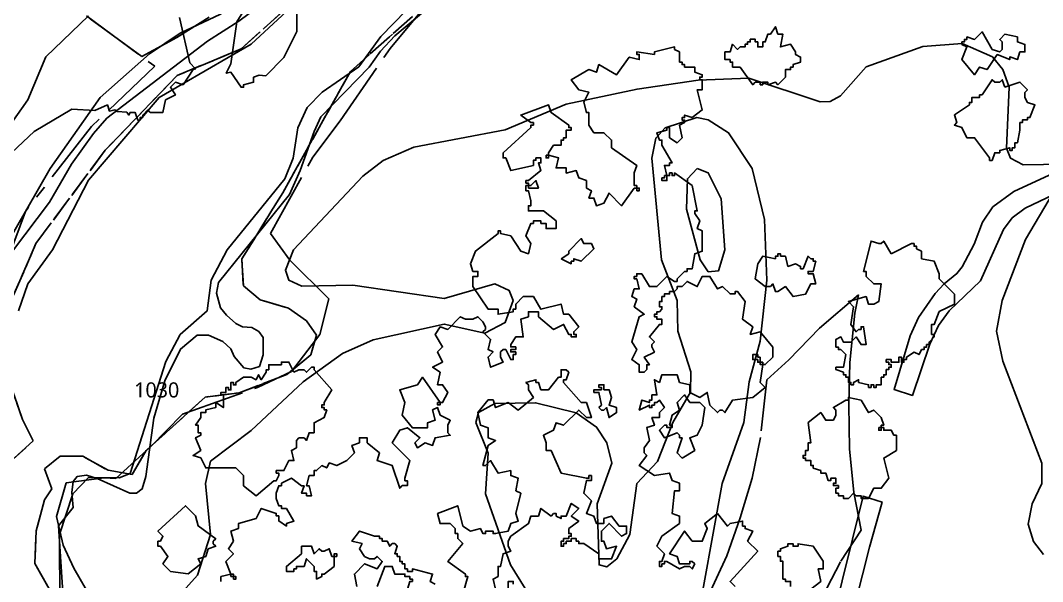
# Model space of a CAD drawing. Header units: metres. Extents: x -400 to 800, y -650 to 500.
# Drawn here: x 329.3 to 430.7, y -210.5 to -154.9 of the extents above; entities that cross this region are included whole.
import ezdxf
from ezdxf.enums import TextEntityAlignment as Align

# ---------------------------------------------------------------- set-up
doc = ezdxf.new("R2010")
doc.units = ezdxf.units.M
doc.header["$LTSCALE"] = 2
for name, pattern in [('DASHDOT', [3.556, 2.54, -0.508, 0, -0.508]), ('DASHED', [1.524, 1.27, -0.254]), ('PHANTOM', [6.35, 3.175, -0.635, 0.635, -0.635, 0.635, -0.635])]:
    doc.linetypes.add(name, pattern=pattern)
for name, color, linetype in [('SITE-FLOOD-LIMIT', 5, 'DASHED'), ('SITE-PATH', 84, 'CONTINUOUS'), ('SITE-PROPERTY', 7, 'PHANTOM'), ('SITE-SETBACK-WATER', 1, 'DASHDOT'), ('SITE-TREE-CANOPY', 94, 'CONTINUOUS'), ('SITE-WATER-EDGE', 5, 'CONTINUOUS'), ('TEXT-CONTOUR', 8, 'CONTINUOUS'), ('TOPO-CONTOUR-MAJOR', 8, 'CONTINUOUS'), ('TOPO-CONTOUR-MINOR', 9, 'CONTINUOUS')]:
    doc.layers.add(name, color=color, linetype=linetype)
doc.styles.add('OpenSans', font='OpenSans-Regular.ttf')

msp = doc.modelspace()

# ---------------------------------------------------------------- linework, layer by layer
at = {"layer": 'SITE-FLOOD-LIMIT'}
for points in [[(328.2, -183.08), (330.84, -177), (337.72, -167.74), (344.86, -160.34), (351.2, -157.7), (362.04, -147.91)], [(362.04, -147.91), (351.2, -157.7), (344.86, -160.34), (337.72, -167.74), (330.84, -177), (328.2, -183.08)], [(368.18, -154.49), (362.03, -159.94), (355.32, -171.96), (351.27, -178.52), (351.41, -181.18), (353.08, -182.58), (355.88, -183.41), (357.69, -184.67), (358.67, -186.07), (358.11, -188.03), (355.74, -189.98), (350.99, -191.8), (347.63, -192.22), (341.76, -197.53), (340.37, -199.9), (337.99, -199.48), (335.48, -198.09), (333.24, -198.09), (331.7, -199.34), (332.4, -201.3), (331.7, -202.42), (330.86, -205.49), (330.72, -208.71), (333.66, -213.88)], [(333.66, -213.88), (330.72, -208.71), (330.86, -205.49), (331.7, -202.42), (332.4, -201.3), (331.7, -199.34), (333.24, -198.09), (335.48, -198.09), (337.99, -199.48), (340.37, -199.9), (341.76, -197.53), (347.63, -192.22), (350.99, -191.8), (355.74, -189.98), (358.11, -188.03), (358.67, -186.07), (357.69, -184.67), (355.88, -183.41), (353.08, -182.58), (351.41, -181.18), (351.27, -178.52), (355.32, -171.96), (362.03, -159.94), (368.18, -154.49)], [(327.94, -198.94), (330.58, -196.56), (329.52, -194.44), (327.94, -189.95)], [(327.94, -189.95), (329.52, -194.44), (330.58, -196.56), (327.94, -198.94)]]:
    msp.add_lwpolyline(points, dxfattribs=at)
at = {"layer": 'SITE-PATH'}
for points in [[(431.8, -172.14), (428.96, -173.5), (427.66, -174.46), (426.8, -175.62), (424.52, -180.7), (421.42, -183.66), (420.35, -185.11), (419.49, -186.98), (417.77, -192.05), (415.96, -191.48), (417.56, -186.16), (418.37, -184.33), (420.02, -181.96), (420.93, -180.98), (422.19, -179.97), (422.72, -179.3), (423.91, -177.05), (424.73, -174.89), (425.75, -173.37), (427.83, -171.84), (432.18, -169.84)], [(409.74, -214.69), (412.88, -202.03), (414.76, -202.63), (413.51, -207.1), (409.28, -223.82)]]:
    msp.add_lwpolyline(points, dxfattribs=at)
at = {"layer": 'SITE-PROPERTY'}
msp.add_lwpolyline([(342.64, -159.42), (336.36, -165.39), (329.8, -173.81), (326.25, -183.3), (310.04, -191), (293.25, -204.84), (278.54, -221.34), (267.86, -232.3), (259.31, -241.49), (257.39, -242.44), (183.72, -188.35), (193.43, -110.75), (214.86, -126.48), (226.69, -110.41), (264.18, -101.82)], close=True, dxfattribs=at)
for points in [[(348.03, -154.57), (344.8, -156.58), (341.35, -158.47), (264.18, -101.82)], [(336.36, -212.21), (334.6, -209.19), (333.55, -206.91), (332.87, -204.07), (333.84, -200.71), (337.6, -200.21), (338.77, -200.3), (342.25, -197.11), (345.36, -193.93), (352.8, -191.26), (356.19, -189.69), (359, -186), (359.88, -182.48), (356.02, -178.66), (354.11, -175.99), (358.3, -168.43), (361.01, -164.84), (365.96, -157.67), (369.07, -153.93)]]:
    msp.add_lwpolyline(points, dxfattribs=at)
at = {"layer": 'SITE-SETBACK-WATER'}
msp.add_lwpolyline([(408.29, -213.06), (410.67, -208.48), (412.68, -205.43), (411.97, -201.69), (411.53, -197.35), (411.48, -192.99), (411.57, -188.8), (412.06, -183.89), (412.42, -182.08), (408.54, -185.39), (405.51, -188.53), (403.32, -190.52), (402.71, -196.23), (401.87, -200.25), (400.7, -204.18), (399.35, -207.95), (397.31, -212.37)], dxfattribs=at)
at = {"layer": 'SITE-TREE-CANOPY'}
for points in [[(354.91, -153.11), (356.32, -153.12), (356.73, -153.69), (356.71, -155.98), (355.44, -158.54), (353.63, -160.38), (352.98, -160.32), (352.43, -160.51), (352.43, -161.01), (351.43, -161.26), (351.43, -161.51), (351.18, -161.51), (350.18, -160.01), (349.71, -160.12), (350.18, -159.18), (350.78, -155.01), (352.04, -152.93), (353.25, -151.83), (353.18, -152.01), (353.93, -152.01), (354.18, -152.76), (354.68, -152.76), (354.68, -153.17)], [(404.43, -156.25), (404.93, -156.25), (404.68, -157.51), (405.68, -157.25), (406.18, -158.01), (406.18, -158.26), (406.68, -158.51), (406.68, -159.01), (405.93, -159.26), (405.93, -159.5), (405.68, -159.5), (405.68, -159.76), (405.18, -159.76), (405.18, -160.5), (404.43, -161.26), (404.18, -161), (403.43, -161.26), (403.43, -161), (402.93, -161), (402.93, -161.26), (402.68, -161.26), (402.68, -161), (402.18, -161), (401.93, -161.26), (400.68, -159.51), (399.93, -159.51), (399.93, -159.01), (399.68, -159.01), (399.68, -158.76), (399.18, -158.76), (399.18, -158.01), (399.68, -158.01), (399.93, -157.25), (400.43, -157.75), (400.68, -157.51), (401.18, -157.51), (401.18, -157.25), (401.43, -157.25), (401.43, -157.01), (401.68, -157.01), (401.68, -156.75), (402.18, -156.75), (402.18, -157.01), (402.43, -157.01), (402.43, -157.51), (402.93, -157.51), (402.93, -157.01), (403.18, -157.01), (403.43, -156.25), (403.68, -156.25), (404.18, -155.51)], [(425.68, -157.76), (426.43, -158.01), (426.68, -157.76), (426.68, -157.01), (426.43, -156.76), (426.93, -156.25), (428.18, -156.51), (428.18, -157.01), (428.93, -157.26), (428.93, -158.01), (428.43, -158.01), (428.18, -158.76), (427.43, -158.5), (427.43, -158.76), (426.18, -158.26), (425.18, -159.76), (424.43, -159.5), (423.93, -160.26), (422.68, -158.76), (423.18, -157.51), (422.68, -157.26), (422.68, -157.01), (422.93, -157.01), (422.93, -156.76), (423.18, -156.76), (423.18, -156.51), (423.93, -156.76), (424.68, -156.01)], [(426.93, -161.51), (428.43, -161), (429.18, -161.76), (428.93, -162.01), (428.93, -162.51), (429.18, -163.01), (429.93, -163.25), (429.43, -164.51), (429.18, -164.51), (429.18, -164.75), (428.68, -164.75), (428.68, -165.01), (428.43, -165.01), (428.43, -165.75), (428.18, -167.01), (427.93, -167.01), (427.93, -167.51), (427.68, -167.51), (427.68, -167.76), (427.43, -167.76), (427.43, -167.51), (426.43, -167.76), (426.43, -168), (425.93, -168), (425.68, -168.76), (425.43, -168.76), (425.43, -168.5), (423.93, -166.51), (423.18, -166.51), (422.68, -165.51), (421.93, -165.25), (422.18, -165.01), (421.93, -164.25), (423.43, -163.25), (423.43, -163.01), (423.68, -163.01), (423.68, -162.51), (424.43, -162.51), (424.43, -162.26), (424.68, -162.26), (425.68, -160.76), (425.93, -161), (426.43, -161), (426.68, -160.76)], [(381.43, -168.25), (381.43, -168.51), (381.68, -168.51), (381.68, -168.25)], [(393.18, -170.26), (393.18, -170.5), (392.93, -170.5), (392.93, -170.76), (393.43, -170.76), (393.43, -170.26)], [(379.68, -171.5), (380.68, -171.5), (380.43, -170.76), (379.93, -171.26), (379.68, -171.26)], [(390.43, -171.76), (390.68, -171.76), (390.68, -171.5), (390.43, -171.5)], [(382.93, -178.51), (383.93, -179.01), (383.93, -178.76), (384.18, -178.76), (384.18, -178.51), (384.93, -178.76), (386.18, -177.51), (385.93, -177.01), (385.18, -177.01), (384.93, -176.51), (383.68, -177.75), (383.68, -178.01)], [(415.68, -178.01), (417.68, -177.01), (417.93, -177.01), (417.93, -177.26), (418.18, -177.26), (418.18, -177.51), (418.68, -177.76), (418.68, -178.5), (419.93, -178.76), (420.43, -180), (420.43, -180.5), (421.93, -182.01), (421.93, -183.01), (420.43, -183.75), (419.93, -185.01), (419.68, -185.01), (419.68, -186.01), (419.93, -186.01), (419.93, -186.26), (419.43, -186.76), (419.43, -187.01), (419.18, -187.01), (419.18, -187.26), (418.93, -187.26), (418.93, -187.51), (418.68, -187.51), (418.43, -188), (417.93, -187.76), (417.18, -188.26), (417.18, -188.5), (416.93, -188.5), (416.93, -188.76), (416.68, -188.76), (416.68, -188.26), (416.43, -188.26), (416.43, -188.76), (415.68, -188.76), (415.68, -188.5), (415.18, -188.5), (415.18, -188.76), (415.43, -188.76), (415.43, -189), (415.68, -189), (415.68, -189.26), (415.43, -189.26), (415.43, -189.5), (415.18, -189.5), (415.18, -190), (414.93, -190), (414.93, -190.26), (414.68, -190.26), (414.68, -191), (414.18, -191), (414.18, -191.26), (413.93, -191.26), (413.93, -191), (413.68, -191), (413.68, -191.26), (413.43, -191.26), (413.43, -191), (412.43, -190.76), (412.43, -190.5), (411.93, -190.76), (411.93, -191), (411.68, -191), (411.68, -190.76), (411.43, -190.76), (411.43, -190.26), (411.18, -190.26), (411.18, -190), (410.93, -190), (410.93, -189.76), (410.18, -189.5), (410.18, -189.26), (410.93, -189.26), (411.18, -188.01), (410.68, -187.51), (410.43, -187.51), (410.43, -187.26), (410.18, -187.26), (410.18, -186.51), (410.68, -186.25), (410.93, -186.76), (411.68, -186.76), (412.18, -186.25), (412.68, -187.01), (413.18, -187.01), (412.93, -185.25), (412.68, -185.25), (412.68, -185.51), (412.43, -185.51), (412.18, -185.75), (411.68, -185.01), (411.93, -183.26), (411.43, -182.76), (413.18, -182.26), (413.43, -183.01), (413.93, -183.01), (414.43, -182.76), (414.68, -181), (413.93, -181), (413.18, -180.26), (413.18, -179.76), (412.93, -179.76), (413.68, -176.76), (414.43, -177.01), (414.68, -177.01), (414.93, -176.76)], [(404.68, -178.26), (405.18, -178.26), (405.43, -179.26), (406.18, -179), (406.68, -179.26), (406.68, -179.5), (406.93, -179.5), (407.43, -178.26), (407.68, -178.51), (407.93, -178.51), (407.93, -178.76), (408.18, -178.76), (407.93, -179.76), (407.43, -179.76), (407.43, -180), (407.93, -180), (408.18, -181), (407.68, -181), (407.18, -182.01), (405.93, -182.26), (405.18, -181.26), (404.43, -181.76), (404.18, -181.76), (403.93, -181), (403.68, -181.26), (403.18, -181.26), (402.18, -180.5), (402.43, -179.01), (402.93, -178.26), (404.18, -178.51), (404.18, -178.26), (404.43, -178.26), (404.43, -178.01), (404.68, -178.01)], [(402.68, -188.26), (402.43, -188.26), (402.43, -188.01), (401.93, -188.01), (401.93, -188.51), (402.43, -188.51), (402.43, -188.76), (402.68, -188.76)], [(356.43, -189.76), (356.93, -189.51), (357.43, -189.51), (357.68, -189.76), (358.18, -189.25), (358.43, -189.25), (358.43, -189.51), (360.18, -191.5), (359.43, -192.76), (359.43, -193), (359.18, -193), (359.18, -193.26), (359.43, -193.26), (359.43, -193.5), (359.68, -193.5), (359.43, -194.26), (358.43, -194.76), (358.43, -195.76), (357.93, -195.76), (357.68, -196.51), (357.43, -196.26), (356.93, -196.26), (356.68, -196.51), (356.68, -197.25), (356.18, -197.51), (356.43, -198.51), (355.93, -198.51), (355.43, -199.51), (354.68, -199.51), (354.68, -199.76), (354.93, -199.76), (354.93, -200.01), (354.68, -200.51), (354.43, -200.51), (352.68, -202), (351.43, -201.01), (351.43, -200.01), (350.68, -199.25), (347.68, -199.25), (347.18, -198.25), (346.43, -198.01), (347.18, -197.51), (346.68, -196.26), (347.18, -196.01), (347.18, -195.76), (346.93, -195.76), (346.93, -195), (346.68, -195), (347.18, -194.26), (347.18, -193.76), (347.68, -193.76), (347.68, -193.5), (348.68, -193.26), (348.68, -192.76), (349.43, -193.26), (349.43, -192.01), (349.18, -192.01), (349.18, -191.76), (349.68, -191.76), (349.68, -191.26), (349.93, -191.26), (349.93, -191.51), (350.18, -191.51), (350.18, -190.76), (350.43, -190.76), (350.43, -191.01), (350.68, -191.01), (350.68, -190.76), (351.43, -190.26), (352.18, -190.26), (352.68, -190.51), (352.93, -190.01), (353.18, -190.51), (353.68, -189.75), (353.68, -189.51), (353.93, -189.51), (353.93, -189.01), (355.18, -189.01), (355.18, -188.75), (355.93, -188.75)], [(402.93, -188.76), (402.68, -188.76), (402.68, -189), (402.93, -189)], [(386.68, -191.26), (386.93, -191.26), (386.93, -191.5), (386.18, -191.5), (386.18, -191.76), (386.68, -191.76), (386.93, -193.01), (386.68, -193.26), (386.93, -193.51), (387.18, -193.51), (387.43, -193.26), (387.68, -194.26), (388.43, -193.76), (388.43, -193.26), (387.68, -193.01), (387.93, -192.26), (387.68, -191.5), (387.18, -191.5), (387.18, -191), (386.68, -191)], [(395.68, -192.76), (396.68, -192.76), (397.18, -193.26), (396.93, -195.01), (396.43, -196.01), (395.68, -196.25), (396.18, -197.51), (394.93, -198.26), (394.43, -197.76), (394.93, -196.25), (394.68, -196.25), (394.68, -196.01), (394.43, -195.75), (393.18, -196.25), (392.68, -195.51), (393.18, -195.01), (393.43, -195.01), (393.43, -195.25), (393.93, -195.25), (393.93, -195.01), (393.68, -195.01), (393.93, -194.01), (394.68, -193.51), (394.43, -192.76), (395.18, -192)], [(414.93, -195.25), (414.93, -195.51), (415.68, -195.51), (415.93, -196.01), (416.18, -196.01), (416.18, -197.51), (414.93, -198.26), (415.43, -200.26), (414.68, -201.26), (413.93, -201.26), (413.43, -202.26), (412.68, -202.26), (412.68, -202.01), (412.18, -202.01), (411.93, -201.76), (411.43, -202.26), (410.93, -202.26), (410.93, -202.01), (410.43, -202.01), (410.43, -201.76), (410.18, -201.76), (410.18, -201.26), (410.43, -201.26), (410.43, -201), (409.93, -201), (409.93, -200.76), (410.18, -200.76), (410.18, -200.26), (409.68, -200.26), (409.68, -200.5), (409.43, -200.5), (409.18, -199.76), (408.68, -199.76), (408.68, -199.5), (407.93, -199.26), (407.93, -199), (407.68, -199), (407.68, -198.5), (407.18, -198.5), (407.18, -198.26), (406.93, -198.26), (406.93, -198.01), (407.18, -198.01), (407.18, -197.51), (407.43, -197.51), (407.43, -196.76), (407.68, -196.76), (407.43, -194.75), (408.68, -193.75), (409.18, -194.51), (409.93, -194.51), (410.18, -194.01), (410.18, -193.51), (409.93, -193.25), (411.18, -192.51), (411.43, -192.51), (411.43, -192.26), (412.68, -192.51), (413.43, -193.75), (413.93, -193.51), (414.68, -194.25), (414.93, -195.01), (414.68, -195.01), (414.68, -195.25)], [(370.68, -192.76), (370.68, -193), (370.93, -193), (370.93, -192.76)], [(414.43, -195.25), (414.43, -195.51), (414.68, -195.51), (414.68, -195.25)], [(347.93, -207.25), (347.68, -208.01), (346.93, -208.25), (347.18, -208.75), (345.93, -209.75), (344.18, -209.51), (343.43, -208.75), (343.93, -208.01), (343.18, -207.01), (342.93, -207.01), (342.93, -206.51), (343.18, -206.51), (343.43, -206.01), (342.93, -205.51), (345.68, -203), (346.68, -204), (346.93, -205), (348.68, -206.26), (348.43, -206.51), (348.43, -206.76), (348.68, -207.01)], [(360.18, -208.01), (359.93, -207.25), (359.43, -207.51), (359.18, -207.51), (358.93, -207.25), (358.43, -207.75), (358.18, -207.01), (357.18, -207.01), (357.18, -207.75), (355.68, -209.01), (355.68, -209.51), (356.43, -209.51), (356.43, -209.25), (356.68, -209.25), (356.68, -209.01), (357.43, -209.01), (357.68, -208.25), (358.43, -209.01), (358.43, -209.51), (358.68, -209.51), (358.68, -210.26), (359.18, -210.01), (359.18, -209.76), (359.43, -209.76), (360.43, -209.01), (360.43, -208.01)], [(360.68, -208.01), (360.68, -207.75), (360.43, -207.75), (360.43, -208.01)], [(350.18, -210.01), (350.43, -210.01), (350.43, -209.76), (350.18, -209.76)], [(350.43, -210.26), (350.68, -210.26), (350.68, -210.01), (350.43, -210.01)]]:
    msp.add_lwpolyline(points, close=True, dxfattribs=at)
for points in [[(345.07, -154.6), (346.11, -159.09), (346.66, -159.69), (346.43, -159.75), (345.43, -161.25), (344.68, -161.01), (344.18, -161.51), (344.68, -162.26), (343.68, -162.76), (343.43, -164), (342.18, -164), (341.93, -163.76), (341.43, -164.26), (341.43, -164.5), (341.18, -164.5), (341.18, -164.76), (340.93, -164.76), (340.68, -164), (340.18, -164), (340.07, -164.26), (339.84, -163.96), (338.88, -163.91), (338.68, -163.76), (338.13, -163.87), (337.93, -163.26), (336.68, -163.8), (334.4, -163.68), (330.68, -165.89), (326.2, -170.07)], [(349.18, -210.51), (349.18, -210.01), (350.18, -209.76), (349.68, -208.51), (350.43, -207.75), (349.93, -207.25), (350.43, -206.51), (350.18, -205.51), (350.93, -205.26), (350.93, -204.76), (352.68, -204.26), (353.18, -203.26), (354.68, -203.76), (354.68, -204), (354.93, -204), (354.93, -204.5), (355.68, -205.01), (355.68, -204.76), (356.43, -204.51), (355.68, -203.26), (355.18, -203.26), (355.18, -203), (354.93, -203), (354.68, -202.26), (354.68, -201.76), (354.93, -201.01), (355.18, -201.01), (355.18, -200.76), (356.18, -200.26), (357.18, -201.01), (357.43, -201.01), (357.18, -201.76), (357.68, -201.76), (357.68, -202), (358.18, -202), (357.93, -201.01), (357.68, -201.01), (357.93, -200.01), (358.43, -200.01), (358.43, -199.51), (358.68, -199.51), (359.18, -199.01), (359.68, -199.25), (359.93, -198.75), (360.68, -199.01), (361.68, -198.51), (362.43, -197.75), (362.18, -197.01), (362.93, -196.75), (362.93, -196.25), (363.68, -196.25), (363.68, -196.75), (364.93, -197.75), (364.68, -198.51), (366.18, -199.01), (366.93, -201.26), (367.18, -201), (367.68, -201), (367.68, -200.51), (367.43, -200.51), (367.43, -200.26), (367.93, -198.51), (366.18, -196.75), (366.93, -195.51), (367.68, -195.26), (368.93, -196.25), (368.43, -196.75), (368.68, -197.25), (369.43, -196.75), (370.18, -197.01), (370.43, -196.25), (371.93, -196.01), (371.68, -195.75), (371.68, -195.01), (371.93, -194.51), (370.93, -194.01), (370.68, -193.26), (370.18, -193.5), (370.43, -194.51), (369.68, -194.76), (369.68, -195.26), (368.18, -195.26), (367.18, -194), (367.43, -192.76), (366.93, -191.5), (368.68, -191), (369.18, -190.26), (370.93, -192.76), (371.18, -192.76), (371.68, -191.76), (371.18, -191), (370.68, -191), (370.93, -189.76), (370.18, -189.26), (371.18, -188.75), (370.68, -187.75), (371.18, -187.25), (370.43, -186.01), (370.93, -185.26), (371.68, -185.51), (372.93, -184.26), (373.43, -184.51), (374.18, -184.51), (374.68, -184.26), (375.18, -184.76), (375.43, -185.26), (375.43, -185.51), (375.18, -185.75), (375.93, -186.51), (375.68, -187.51), (376.18, -187.75), (375.68, -188.25), (375.93, -189.26), (377.18, -188.76), (376.93, -188.25), (376.93, -187.75), (377.18, -187.51), (377.43, -187.51), (377.93, -188.51), (378.18, -188.51), (378.18, -188.01), (378.43, -188.01), (378.43, -187.75), (377.93, -187.75), (377.93, -187.51), (378.43, -187.51), (378.43, -187.25), (377.93, -187.25), (377.93, -187.01), (378.43, -186.25), (379.18, -186.25), (378.93, -184.51), (379.68, -184.26), (379.68, -183.76), (380.68, -183.76), (380.68, -184.26), (382.18, -185.51), (383.18, -185.01), (383.68, -186.01), (383.93, -186.01), (383.93, -186.25), (384.43, -186.25), (384.43, -186.01), (384.18, -186.01), (384.18, -185.75), (384.68, -185.25), (383.68, -184.01), (383.18, -184.01), (382.93, -183), (380.93, -183.51), (380.18, -182.26), (379.18, -182.26), (378.43, -183), (378.43, -183.5), (378.18, -183.5), (378.18, -183.76), (376.68, -184.01), (376.68, -183.5), (375.68, -183.5), (374.18, -181.26), (374.18, -180.26), (374.68, -180.26), (374.68, -179.76), (374.18, -179.76), (373.93, -179.01), (374.43, -177.75), (376.68, -176.01), (376.68, -175.75), (376.93, -175.75), (376.93, -176.01), (377.93, -176.25), (378.93, -177.75), (379.68, -178.01), (379.93, -177.01), (379.43, -176.25), (379.93, -175.01), (380.18, -175.01), (380.18, -174.76), (380.93, -174.76), (380.93, -175.01), (381.43, -175.01), (381.43, -175.51), (382.43, -175.51), (382.43, -174.76), (381.18, -173.76), (379.68, -173.76), (379.68, -173.26), (379.93, -173.26), (379.93, -172.76), (379.68, -171.76), (379.43, -171.76), (379.43, -171.26), (379.68, -171.26), (379.68, -171), (379.43, -171), (379.43, -170.76), (379.68, -170.76), (380.93, -169.76), (380.68, -169.01), (380.93, -169.01), (380.93, -168.51), (380.43, -168.51), (380.43, -168.75), (380.18, -168.75), (380.18, -169.26), (377.93, -169.76), (377.43, -168.51), (377.18, -168.51), (377.18, -168.01), (379.93, -165.51), (379.93, -165.26), (380.18, -165.26), (380.18, -165.01), (379.93, -165.01), (378.93, -164.26), (381.68, -163.26), (381.93, -164.01), (383.68, -165.26), (383.68, -165.51), (383.93, -165.51), (383.93, -165.75), (383.43, -165.75), (383.43, -166.51), (383.18, -166.51), (383.18, -166.75), (382.93, -166.75), (382.93, -167.25), (382.18, -167.25), (381.68, -168.01), (381.68, -168.25), (382.68, -168.51), (382.43, -169.51), (383.43, -169.51), (383.43, -170.01), (384.43, -169.76), (384.68, -170.5), (385.43, -170.76), (385.43, -171.5), (385.93, -171.76), (385.68, -172.5), (386.18, -172.5), (386.43, -173.26), (387.18, -173), (387.68, -172), (388.93, -173.26), (390.18, -171.5), (390.43, -171.5), (390.43, -171.26), (390.18, -171.26), (390.18, -170), (390.43, -169.26), (387.93, -167.51), (387.93, -166.75), (387.18, -166.01), (386.18, -166.01), (385.68, -165.26), (385.68, -164.01), (385.43, -164.01), (385.18, -163), (385.68, -162), (384.68, -161.76), (383.93, -160.76), (385.68, -159.76), (386.43, -160.01), (386.68, -159.26), (388.43, -160.26), (389.68, -158.51), (390.68, -158.76), (390.68, -158.25), (390.43, -158.25), (390.43, -158.01), (392.18, -158.25), (392.18, -158.01), (394.18, -157.51), (394.18, -157.75), (394.68, -158.01), (394.68, -159.01), (394.93, -159.01), (394.93, -159.26), (395.18, -159.26), (395.18, -159.51), (396.18, -159.51), (396.18, -160), (396.93, -160.26), (396.93, -160.5), (396.68, -160.5), (396.68, -160.76), (396.93, -160.76), (396.93, -161.76), (396.43, -161.76), (396.93, -163.76), (395.93, -164.51), (395.18, -164.26), (395.18, -164.51), (394.93, -164.51), (394.93, -164.76), (395.18, -164.76), (395.18, -165.01), (394.68, -165.25), (394.93, -166.51), (394.43, -167.01), (393.68, -166.51), (393.68, -165.51), (393.43, -165.51), (393.43, -165.75), (392.43, -166.01), (392.68, -166.75), (392.93, -166.75), (392.93, -167.25), (393.93, -169.01), (393.68, -169.01), (393.68, -169.26), (393.18, -169.26), (393.43, -170.26), (393.68, -170.26), (393.68, -170), (393.93, -170), (393.93, -170.26), (394.18, -170.26), (394.18, -170), (395.93, -171.26), (396.43, -173.76), (396.18, -173.76), (396.18, -174.01), (396.68, -174.75), (396.43, -175.51), (396.93, -175.75), (396.93, -177.76), (396.18, -178.01), (395.93, -179.5), (395.43, -179.5), (395.43, -179.76), (395.18, -179.76), (394.43, -180.5), (394.43, -180.76), (394.18, -180.76), (393.43, -180.26), (392.43, -181.26), (391.68, -181.26), (390.93, -180), (390.43, -180), (390.43, -180.26), (390.18, -180.26), (390.18, -180.5), (390.43, -180.5), (390.68, -181.5), (390.18, -181.5), (389.93, -182.26), (390.43, -182.5), (390.18, -183.26), (391.18, -184.01), (390.68, -184.26), (389.93, -186.75), (390.43, -187.51), (389.93, -188.51), (390.68, -189.01), (390.68, -189.76), (391.18, -189.76), (391.43, -189.5), (391.43, -189.01), (391.68, -189.01), (391.18, -188.26), (392.18, -187.76), (391.93, -187.25), (391.93, -187.01), (392.18, -186.75), (391.68, -186.25), (392.68, -185.01), (392.93, -185.01), (392.93, -184.51), (392.43, -184.51), (392.43, -184.26), (392.18, -184.26), (392.18, -184.01), (392.43, -184.01), (392.43, -183.76), (392.68, -183.76), (392.93, -183.51), (392.93, -183.26), (392.68, -183.26), (392.68, -182.76), (392.93, -182.76), (392.93, -182.26), (393.18, -182.26), (393.18, -182), (393.68, -182), (393.68, -181.76), (394.18, -181.76), (394.43, -181.5), (394.43, -181.26), (394.93, -181.26), (395.43, -180.76), (396.43, -181.26), (396.93, -180.26), (397.68, -180.26), (398.43, -181.5), (398.93, -181.26), (399.68, -182), (400.18, -182), (400.18, -181.76), (400.43, -181.76), (401.18, -182.76), (400.93, -184.51), (401.93, -185.25), (401.68, -186.01), (402.68, -185.75), (403.93, -187.26), (403.93, -188.26), (403.18, -189), (402.93, -189), (402.68, -190.76), (403.18, -191.26), (401.93, -192.26), (399.93, -192.51), (399.18, -193.76), (398.93, -193.51), (398.68, -193.51), (398.43, -193.76), (397.68, -193.01), (397.43, -191.76), (396.68, -192.26), (395.68, -191.76), (395.68, -191), (394.68, -190.76), (394.43, -190), (392.93, -190), (392.68, -190.76), (392.18, -190.5), (392.43, -192), (391.93, -192), (391.93, -192.51), (391.68, -192.51), (391.68, -192.76), (390.93, -192.51), (390.68, -193.51), (391.68, -193.01), (391.68, -193.26), (391.93, -193.26), (391.93, -193.01), (392.18, -193.01), (392.18, -192.76), (392.43, -192.76), (392.68, -192.51), (393.18, -193.26), (392.68, -193.76), (392.68, -194.25), (391.93, -194.26), (392.18, -195.01), (391.43, -195.25), (391.68, -196.51), (391.18, -197.25), (391.18, -197.76), (391.43, -198.01), (390.68, -199.01), (392.18, -200), (393.68, -199.76), (393.93, -200.5), (394.68, -200.76), (394.68, -201.5), (394.18, -201.5), (393.93, -203.76), (394.68, -204.01), (394.68, -204.75), (392.93, -206.01), (392.43, -207.01), (393.18, -207.76), (392.93, -208.51), (392.68, -208.51), (392.68, -209), (392.93, -209), (392.93, -208.76), (393.18, -208.76), (393.18, -208.51), (393.43, -208.51), (394.68, -209.26), (395.18, -209), (395.68, -209), (395.93, -209.26), (396.18, -208.76), (395.93, -208.51), (395.68, -208.51), (395.68, -208.76), (394.68, -208.76), (394.43, -208.01), (393.68, -207.76), (395.18, -205.51), (395.93, -206.51), (396.93, -206.51), (397.43, -205.25), (397.18, -204.75), (398.43, -203.75), (399.43, -205.01), (399.68, -204.75), (400.93, -204.51), (400.93, -205.01), (401.18, -205.01), (401.18, -205.25), (401.93, -205.51), (401.43, -206.51), (402.43, -207.51), (399.68, -210.5), (400.18, -211)], [(376.43, -211.26), (376.18, -210.26), (376.68, -210), (376.68, -209.01), (376.93, -209.01), (377.18, -207.75), (377.93, -207.51), (377.68, -207.01), (377.68, -206.51), (377.93, -206.01), (379.68, -204.76), (379.93, -204.01), (380.68, -204.01), (380.93, -203.26), (381.93, -204.01), (382.18, -203.76), (382.43, -203.76), (382.43, -204.01), (382.93, -204.26), (382.93, -204.01), (383.43, -204.01), (383.93, -202.76), (384.68, -203.26), (383.93, -204.01), (384.68, -204.51), (383.68, -205.25), (383.68, -205.75), (383.93, -205.75), (383.93, -206.01), (383.68, -206.01), (383.68, -206.25), (383.18, -206.25), (383.18, -206.51), (382.93, -206.51), (382.93, -207.01), (383.18, -207.01), (383.18, -206.75), (383.43, -206.75), (383.43, -206.51), (383.93, -206.51), (383.93, -206.25), (384.43, -206.25), (384.43, -206.51), (384.68, -206.51), (384.68, -206.75), (385.18, -206.75), (386.68, -207.76), (386.68, -208.26), (387.93, -208.26), (388.43, -207.01), (387.43, -207.25), (387.18, -206.51), (386.93, -206.51), (386.93, -205.51), (387.68, -204.75), (388.93, -206.01), (389.43, -205.75), (389.43, -205.01), (388.68, -205.01), (387.93, -204.01), (387.18, -204.26), (387.18, -204.75), (386.43, -204.75), (386.18, -204.01), (385.43, -203.76), (385.93, -202.5), (385.18, -201.76), (385.43, -200.5), (385.93, -200.5), (385.93, -200), (385.68, -200), (385.68, -200.26), (385.43, -200.26), (382.93, -199.76), (381.93, -197.51), (381.43, -197.51), (381.43, -196.75), (381.18, -196.01), (382.18, -195.51), (382.43, -194.76), (383.18, -195.01), (384.68, -193.51), (385.43, -194.26), (385.93, -194.26), (385.43, -192.76), (384.93, -192.76), (383.18, -190.76), (383.18, -190.5), (383.43, -190.5), (383.68, -189.76), (383.43, -189.51), (382.93, -189.51), (382.93, -190.26), (382.68, -190.26), (381.68, -191.5), (380.93, -191.5), (380.68, -190.76), (380.43, -190.76), (380.43, -190.5), (379.43, -190.76), (379.68, -191), (379.68, -191.5), (380.18, -192.26), (378.68, -193.51), (377.68, -192.76), (376.43, -193.26), (376.18, -192.5), (375.68, -192.5), (374.68, -193.76), (374.93, -195.01), (375.68, -195.26), (375.68, -196.25), (376.43, -196.51), (375.68, -197.01), (375.18, -199.01), (375.43, -199.01), (375.93, -198.51), (376.68, -199.76), (377.93, -199.51), (377.93, -200), (378.68, -200.26), (378.43, -201.5), (378.93, -201.76), (378.43, -203.76), (378.68, -204.51), (377.93, -204.76), (377.68, -205.51), (376.43, -205.75), (376.18, -205.75), (376.18, -205.51), (375.43, -205.51), (375.43, -205.75), (375.18, -205.75), (374.93, -205.25), (373.93, -205.51), (373.18, -205.01), (372.68, -203), (370.68, -203.76), (370.93, -204.76), (371.93, -204.76), (372.43, -205.25), (372.43, -205.75), (372.68, -205.75), (372.68, -206.25), (373.18, -206.75), (371.68, -208.51), (373.43, -209.76), (373.43, -210.01), (373.68, -210.01), (373.18, -211.76)], [(370.43, -210.76), (369.93, -210.5), (370.18, -209.76), (368.18, -209.26), (368.18, -209.51), (367.68, -209.51), (367.68, -209.26), (367.43, -209.26), (367.43, -208.76), (367.18, -208.76), (367.18, -208.51), (366.93, -208.51), (366.93, -208.01), (366.68, -208.01), (366.68, -207.75), (366.43, -207.75), (366.68, -207.01), (366.43, -206.75), (366.18, -206.75), (365.93, -207.01), (365.68, -206.51), (365.18, -206.51), (365.18, -206.25), (364.93, -206.25), (364.93, -206.01), (364.43, -206.01), (362.93, -205.51), (362.18, -206.51), (363.18, -206.75), (362.93, -207.25), (363.43, -208.01), (363.93, -208.25), (364.43, -208.25), (364.68, -208.01), (365.18, -208.51), (364.68, -209.26), (363.43, -208.75), (362.43, -209.76), (362.68, -211)], [(405.68, -211), (405.68, -210.5), (405.18, -210.5), (405.18, -210.26), (404.93, -210.26), (404.93, -208.5), (404.68, -208.5), (404.68, -208.01), (404.43, -208.01), (404.43, -207.51), (404.68, -207.51), (404.68, -207.26), (405.43, -207.01), (405.43, -206.76), (405.93, -206.76), (405.93, -207.01), (406.43, -207.01), (406.43, -206.76), (407.93, -207.01), (408.93, -208.5), (408.93, -209.26), (408.43, -209.26), (408.68, -210.5), (407.68, -211.26)], [(364.68, -211), (365.43, -209.01), (366.18, -209.01), (366.43, -209.76), (367.43, -209.76), (367.43, -210.01), (367.93, -210.01), (367.93, -210.26), (368.18, -210.26), (368.18, -210.5), (367.93, -210.5), (367.68, -211.26)], [(378.18, -210.76), (378.18, -210.5), (377.68, -210.5), (377.68, -211.26)]]:
    msp.add_lwpolyline(points, dxfattribs=at)
at = {"layer": 'SITE-WATER-EDGE'}
for points in [[(328.51, -177.76), (332.2, -172.9), (334.36, -169.14), (336.55, -166.09), (337.87, -164.58), (347.87, -156.95), (350.98, -154.94), (357.64, -149.97)], [(369.51, -153.84), (366.42, -156.42), (365.01, -157.93), (363.9, -159.53), (359.11, -164.44), (358.42, -165.88), (357.06, -169.75), (355.98, -172.13), (348.94, -180.86), (348.76, -181.93), (349.16, -183.38), (349.73, -184.1), (350.67, -184.92), (351.32, -185.26), (352.24, -185.33), (352.95, -185.73), (353.37, -186.33), (353.39, -188.02), (353.01, -189.18), (352.14, -189.45), (351.45, -189.31), (350.51, -188.19), (350.18, -187.43), (349.39, -186.71), (347.94, -186.09), (346.82, -186.09), (345.19, -187.47), (343.64, -190.62), (342.53, -194.31), (341.75, -200.1), (341.38, -201.32), (340.81, -201.76), (340.16, -201.76), (336.9, -200.29), (335.86, -199.96), (334.92, -200.11), (334.52, -200.58), (334.41, -201.67), (334.52, -203.18), (333.08, -204.99), (333.67, -214.14)]]:
    msp.add_lwpolyline(points, dxfattribs=at)
at = {"layer": 'TOPO-CONTOUR-MAJOR'}
for points in [[(362.26, -147.89), (352.18, -157.23), (343.05, -162.51), (336.06, -170.73), (332.47, -177.62), (330.02, -180.99), (329.1, -183.67)], [(333.21, -212.89), (333.17, -205.83), (334.49, -201.8), (336.06, -200.2), (339.09, -200.23), (340.19, -199.79), (343.71, -188.7), (345.13, -186.03), (347.81, -183.67), (348.22, -180.64), (349.82, -177.62), (355.52, -170.57), (356.34, -168.55), (356.81, -165.53), (357.74, -163.51), (359.24, -161.99), (362.85, -159.48), (365.05, -156.46), (371.33, -150)]]:
    msp.add_lwpolyline(points, dxfattribs=at)
at = {"layer": 'TOPO-CONTOUR-MINOR'}
for points in [[(440.85, -105.29), (426.75, -112.45), (417.68, -115.47), (411.63, -116.64), (406.6, -115.25), (400.55, -118.24), (391.48, -119.58), (384.43, -124.04), (378.38, -127.17), (372.34, -131.93), (359.61, -145.38), (353.19, -151.09), (349.16, -154.25), (345.13, -156.14), (342.11, -158.18), (337.22, -162.51), (332.26, -169.56), (327.63, -177.62)], [(336.06, -154.41), (331.81, -158.48), (330.02, -162.76), (327.36, -166.54)], [(341.45, -215.91), (346.85, -209.86), (348.16, -205.83), (347.65, -200.8), (348.15, -198.58), (352.18, -195.53), (357.35, -190.72), (361.25, -187.89), (364.28, -186.56), (371.33, -184.98), (375.36, -185.87), (377.37, -184.84), (378.17, -182.66), (377.79, -181.65), (376.37, -181), (371.33, -182.46), (362.26, -181.11), (357.22, -181.23), (355.93, -180.64), (355.59, -179.64), (356.39, -177.62), (363.27, -170.31), (365.28, -168.76), (368.31, -167.46), (377.37, -165.71), (383.42, -163.18), (390.47, -161.68), (396.52, -160.81), (401.56, -160.62), (408.61, -162.94), (409.62, -162.93), (410.63, -162.36), (413.17, -159.48), (418.79, -157.47), (422.72, -157.16), (425.7, -158.48), (426.75, -159.73), (427.37, -161.5), (427.09, -167.54), (427.51, -168.55), (428.76, -169.19), (432.79, -169.13)], [(380.4, -212.85), (377.92, -208.86), (375.42, -201.8), (375.69, -197.77), (374.47, -194.75), (374.72, -193.74), (376.37, -192.85), (380.4, -192.79), (384.43, -193.78), (386.44, -195.19), (387.45, -196.77), (387.97, -198.78), (386.52, -202.81), (386.69, -208.86), (387.45, -209.06), (388.46, -208.24), (389.75, -205.83), (390.44, -200.8), (392.49, -198.61), (394.02, -194.75), (395.75, -191.73), (395.81, -189.71), (394.52, -185.68), (394.43, -182.66), (392.87, -178.63), (391.91, -168.55), (392.32, -166.54), (393.25, -165.53), (396.39, -164.52), (397.53, -164.73), (399.54, -166.02), (401.89, -169.56), (403.09, -174.6), (403.34, -180.64), (402.68, -186.69), (401.59, -190.72), (401.04, -194.75), (398.89, -200.8), (396.17, -215.91)], [(433.17, -169.56), (429, -176.61), (426.66, -182.66), (426.12, -185.68), (426.75, -188.65), (430.62, -198.78), (430.6, -200.8), (429.65, -202.81), (429.24, -204.83), (429.77, -206.53), (430.78, -207.84)]]:
    msp.add_lwpolyline(points, dxfattribs=at)
msp.add_lwpolyline([(396.43, -169.56), (397.53, -169.99), (398.79, -172.58), (399.18, -177.62), (398.53, -179.72), (397.53, -179.79), (396.72, -178.63), (395.37, -173.59), (395.45, -170.57)], close=True, dxfattribs=at)

# ---------------------------------------------------------------- texts
at = {"layer": 'TEXT-CONTOUR', "style": 'OpenSans'}
msp.add_text('1030', height=1.5, dxfattribs=at).set_placement((342.82, -191.51), align=Align.MIDDLE_CENTER)

doc.saveas('drawing.dxf')
